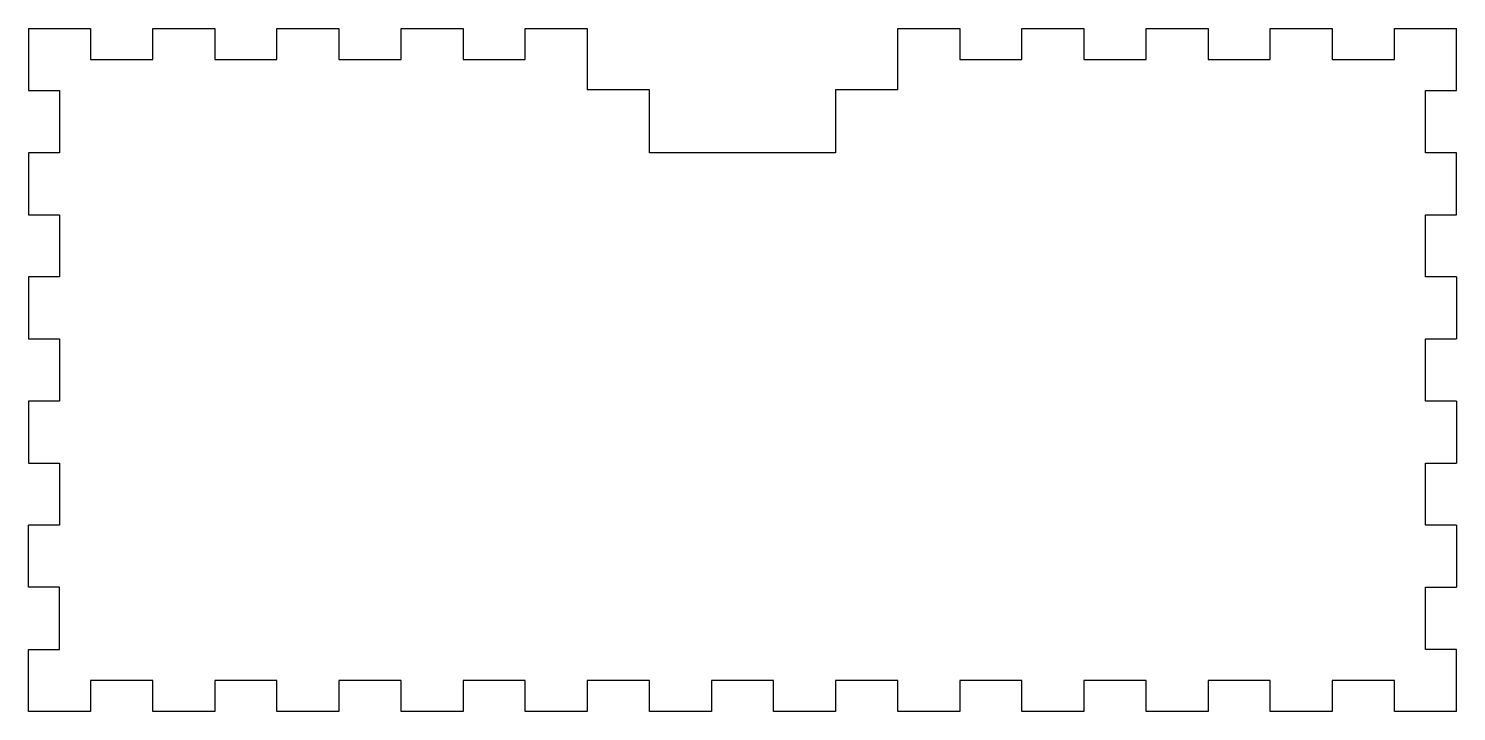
# Model space of a CAD drawing. Header units: millimetres. Extents: x -130 to 100, y 40 to 150.
import ezdxf

# ---------------------------------------------------------------- set-up
doc = ezdxf.new("R2010")
doc.units = ezdxf.units.MM
doc.layers.get('0').update_dxf_attribs({"linetype": 'CONTINUOUS'})

msp = doc.modelspace()

# ---------------------------------------------------------------- linework, layer by layer
for p, q in [((-130, 150), (-130, 140)), ((-130, 150), (-120, 150)), ((-120, 150), (-120, 145)), ((-110, 150), (-100, 150)), ((-110, 145), (-110, 150)), ((-100, 150), (-100, 145)), ((-90, 145), (-90, 150)), ((-90, 150), (-80, 150)), ((-80, 150), (-80, 145)), ((-70, 145), (-70, 150)), ((-70, 150), (-60, 150)), ((-60, 150), (-60, 145)), ((-50, 145), (-50, 150)), ((-50, 150), (-40, 150)), ((-40, 150), (-40, 140.15)), ((10, 140.15), (10, 150)), ((10, 150), (20, 150)), ((20, 150), (20, 145)), ((30, 150), (40, 150)), ((30, 145), (30, 150)), ((40, 150), (40, 145)), ((40, 150), (40, 145)), ((50, 145), (50, 150)), ((50, 150), (60, 150)), ((60, 150), (60, 145)), ((70, 150), (80, 150)), ((70, 145), (70, 150)), ((80, 150), (80, 145)), ((90, 145), (90, 150)), ((90, 150), (100, 150)), ((100, 140), (100, 150)), ((-120, 145), (-110, 145)), ((-100, 145), (-90, 145)), ((-80, 145), (-70, 145)), ((-60, 145), (-50, 145)), ((20, 145), (30, 145)), ((40, 145), (50, 145)), ((60, 145), (70, 145)), ((80, 145), (90, 145)), ((-130, 140), (-125, 140)), ((-125, 140), (-125, 130)), ((-30, 140.15), (-40, 140.15)), ((-30, 130), (-30, 140.15)), ((10, 140.15), (0, 140.15)), ((0, 140.15), (0, 130)), ((95, 130), (95, 140)), ((95, 140), (100, 140)), ((-130, 130), (-130, 120)), ((-125, 130), (-130, 130)), ((0, 130), (-30, 130)), ((100, 130), (95, 130)), ((100, 120), (100, 130)), ((-130, 120), (-125, 120)), ((-125, 120), (-125, 110)), ((95, 110), (95, 120)), ((95, 120), (100, 120)), ((-125, 110), (-130, 110)), ((-130, 110), (-130, 100)), ((100, 110), (95, 110)), ((100, 110), (100, 100)), ((-130, 100), (-125, 100)), ((-125, 100), (-125, 90)), ((95, 90), (95, 100)), ((95, 100), (100, 100)), ((-130, 90), (-130, 80)), ((-125, 90), (-130, 90)), ((100, 90), (95, 90)), ((100, 90), (100, 80)), ((-130, 80), (-125, 80)), ((-125, 80), (-125, 70)), ((95, 70), (95, 80)), ((95, 80), (100, 80)), ((-125, 70), (-130, 70)), ((-130, 60), (-130, 70)), ((100, 70), (95, 70)), ((100, 70), (100, 60)), ((-125, 60), (-130, 60)), ((-125, 50), (-125, 60)), ((-125, 50), (-125, 60)), ((95, 60), (100, 60)), ((95, 50), (95, 60)), ((-130, 40), (-130, 50)), ((-130, 50), (-125, 50)), ((100, 50), (95, 50)), ((100, 40), (100, 50)), ((-110, 45), (-120, 45)), ((-120, 45), (-120, 40)), ((-110, 40), (-110, 45)), ((-100, 45), (-100, 40)), ((-90, 45), (-100, 45)), ((-90, 40), (-90, 45)), ((-80, 45), (-80, 40)), ((-70, 45), (-80, 45)), ((-70, 40), (-70, 45)), ((-60, 45), (-60, 40)), ((-50, 45), (-60, 45)), ((-50, 40), (-50, 45)), ((-40, 45), (-40, 40)), ((-30, 45), (-40, 45)), ((-30, 40), (-30, 45)), ((-10, 45), (-20, 45)), ((-20, 45), (-20, 40)), ((-10, 40), (-10, 45)), ((10, 45), (0, 45)), ((0, 45), (0, 40)), ((10, 40), (10, 45)), ((30, 45), (20, 45)), ((20, 45), (20, 40)), ((30, 40), (30, 45)), ((50, 45), (40, 45)), ((40, 45), (40, 40)), ((50, 40), (50, 45)), ((60, 45), (60, 40)), ((70, 45), (60, 45)), ((70, 40), (70, 45)), ((80, 45), (80, 40)), ((90, 45), (80, 45)), ((90, 40), (90, 45)), ((-120, 40), (-130, 40)), ((-100, 40), (-110, 40)), ((-80, 40), (-90, 40)), ((-60, 40), (-70, 40)), ((-40, 40), (-50, 40)), ((-20, 40), (-30, 40)), ((0, 40), (-10, 40)), ((20, 40), (10, 40)), ((40, 40), (30, 40)), ((60, 40), (50, 40)), ((80, 40), (70, 40)), ((100, 40), (90, 40))]:
    msp.add_line(p, q)

doc.saveas('drawing.dxf')
